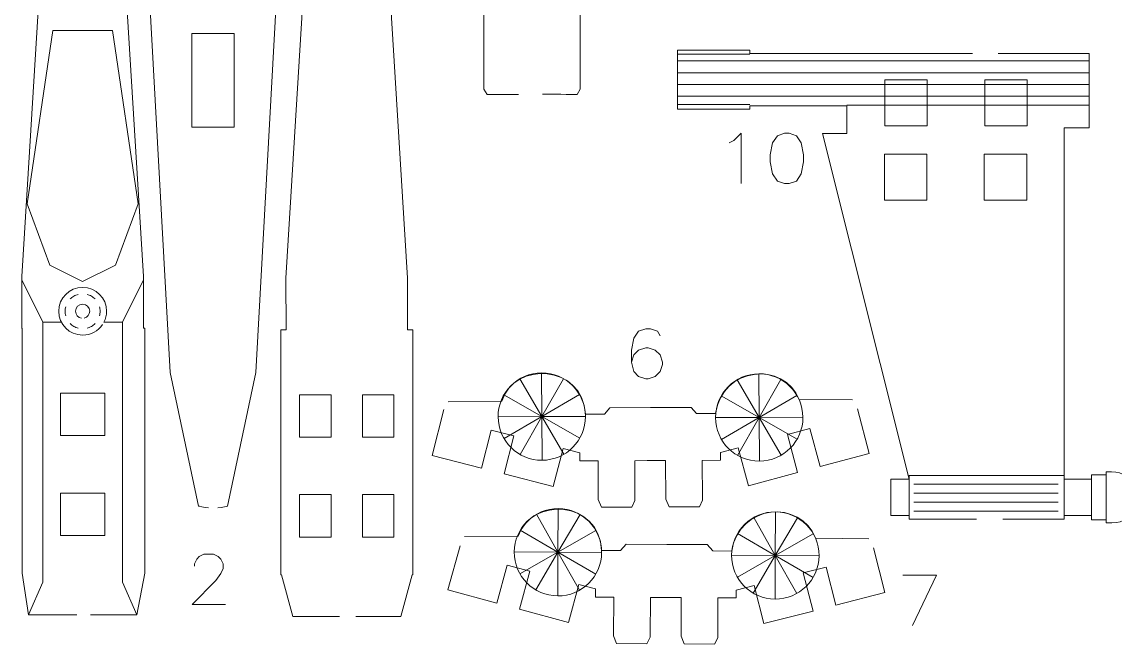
# Model space of a CAD drawing. Header units: millimetres. Extents: x -178 to 174, y -133 to 130.
# Drawn here: x -19.7 to 68.5, y -21.8 to 28.4 of the extents above; entities that cross this region are included whole.
import ezdxf

# ---------------------------------------------------------------- set-up
doc = ezdxf.new("R2010")
doc.units = ezdxf.units.MM
doc.header["$MEASUREMENT"] = 0
doc.layers.add('Layer 1', color=7, linetype='Continuous')

msp = doc.modelspace()

# ---------------------------------------------------------------- linework, layer by layer
at = {"layer": 'Layer 1', "lineweight": 9}
for points, knots in [([(-4.6262, -10.8019), (-4.9735, -10.7913), (-5.4471, -10.6584), (-5.4471, -10.6584), (-5.4471, -10.6584), (-5.4471, -10.6584), (-7.7165, 0.1205), (-7.7165, 0.1205), (-7.7165, 0.1205), (-7.7165, 0.1205), (-10.311, 47.0752), (-10.311, 47.0752), (-10.311, 47.0752), (-10.311, 47.0752), (-10.7634, 52.9546), (-10.7634, 52.9546), (-10.7634, 52.9546), (-10.7634, 52.9546), (-10.7634, 72.7382), (-10.7634, 72.7382), (-10.7634, 72.7382), (-10.7634, 72.7382), (-10.0522, 76.1222), (-10.0522, 76.1222), (-10.0522, 76.1222), (-10.0522, 76.1222), (-6.4837, 76.1222), (-4.9533, 76.1222)], [0, 0, 0, 0, 0.125, 0.125, 0.125, 0.125, 0.25, 0.25, 0.25, 0.25, 0.375, 0.375, 0.375, 0.375, 0.5, 0.5, 0.5, 0.5, 0.625, 0.625, 0.625, 0.625, 0.75, 0.75, 0.75, 0.75, 1, 1, 1, 1]), ([(-3.551, 76.1222), (-2.0019, 76.1222), (1.5128, 76.1222), (1.5128, 76.1222), (1.5128, 76.1222), (1.5128, 76.1222), (2.224, 72.7487), (2.224, 72.7487), (2.224, 72.7487), (2.224, 72.7487), (2.224, 52.9651), (2.224, 52.9651), (2.224, 52.9651), (2.224, 52.9651), (1.7716, 47.0752), (1.7716, 47.0752), (1.7716, 47.0752), (1.7716, 47.0752), (-0.8229, 0.1205), (-0.8229, 0.1205), (-0.8229, 0.1205), (-0.8229, 0.1205), (-3.0923, -10.6584), (-3.0923, -10.6584), (-3.0923, -10.6584), (-3.0923, -10.6584), (-3.5224, -10.8179), (-3.8652, -10.8031)], [0, 0, 0, 0, 0.125, 0.125, 0.125, 0.125, 0.25, 0.25, 0.25, 0.25, 0.375, 0.375, 0.375, 0.375, 0.5, 0.5, 0.5, 0.5, 0.625, 0.625, 0.625, 0.625, 0.75, 0.75, 0.75, 0.75, 1, 1, 1, 1]), ([(-15.2657, -19.4574), (-16.3994, -19.4574), (-19.1452, -19.4574), (-19.1452, -19.4574), (-19.1452, -19.4574), (-19.1452, -19.4574), (-19.6696, -16.0839), (-19.6696, -16.0839), (-19.6696, -16.0839), (-19.6696, -16.0839), (-19.6696, -16.0899), (-19.6696, -16.0899), (-19.6696, -16.0899), (-19.6696, -16.0899), (-19.6696, 3.6937), (-19.6696, 3.6937), (-19.6696, 3.6937), (-19.6696, 3.6937), (-19.6829, 3.7102), (-19.6829, 3.7102), (-19.6829, 3.7102), (-19.6829, 3.7102), (-19.6879, 7.8709), (-19.6879, 7.8709), (-19.6879, 7.8709), (-19.6879, 7.8709), (-16.7364, 56.0617), (-16.7364, 56.0617), (-16.7364, 56.0617), (-16.7364, 56.0617), (-15.9623, 60.1558), (-15.9623, 60.1558), (-15.9623, 60.1558), (-15.9623, 60.1558), (-15.6445, 60.1655), (-15.3393, 60.1748)], [0, 0, 0, 0, 0.1, 0.1, 0.1, 0.1, 0.2, 0.2, 0.2, 0.2, 0.3, 0.3, 0.3, 0.3, 0.4, 0.4, 0.4, 0.4, 0.5, 0.5, 0.5, 0.5, 0.6, 0.6, 0.6, 0.6, 0.7, 0.7, 0.7, 0.7, 0.8, 0.8, 0.8, 0.8, 1, 1, 1, 1]), ([(-14.3063, 60.1772), (-13.9803, 60.1673), (-13.6075, 60.1558), (-13.6075, 60.1558), (-13.6075, 60.1558), (-13.6075, 60.1558), (-12.8334, 56.0617), (-12.8334, 56.0617), (-12.8334, 56.0617), (-12.8334, 56.0617), (-9.8819, 7.8709), (-9.8819, 7.8709), (-9.8819, 7.8709), (-9.8819, 7.8709), (-9.8869, 3.7102), (-9.8869, 3.7102), (-9.8869, 3.7102), (-9.8869, 3.7102), (-9.7732, 3.6997), (-9.7732, 3.6997), (-9.7732, 3.6997), (-9.7732, 3.6997), (-9.7732, -16.0839), (-9.7732, -16.0839), (-9.7732, -16.0839), (-9.7732, -16.0839), (-9.7732, -16.0839), (-9.7732, -16.0839), (-9.7732, -16.0839), (-9.7732, -16.0839), (-10.4246, -19.4574), (-10.4246, -19.4574), (-10.4246, -19.4574), (-10.4246, -19.4574), (-12.9557, -19.4574), (-14.161, -19.4574)], [0, 0, 0, 0, 0.1, 0.1, 0.1, 0.1, 0.2, 0.2, 0.2, 0.2, 0.3, 0.3, 0.3, 0.3, 0.4, 0.4, 0.4, 0.4, 0.5, 0.5, 0.5, 0.5, 0.6, 0.6, 0.6, 0.6, 0.7, 0.7, 0.7, 0.7, 0.8, 0.8, 0.8, 0.8, 1, 1, 1, 1]), ([(5.9341, -19.5844), (4.743, -19.5844), (2.164, -19.5844), (2.164, -19.5844), (2.164, -19.5844), (2.164, -19.5844), (1.2586, -16.2109), (1.2586, -16.2109), (1.2586, -16.2109), (1.2586, -16.2109), (1.1936, -16.2169), (1.1936, -16.2169), (1.1936, -16.2169), (1.1936, -16.2169), (1.1936, 3.5667), (1.1936, 3.5667), (1.1936, 3.5667), (1.1936, 3.5667), (1.6263, 3.5832), (1.6263, 3.5832), (1.6263, 3.5832), (1.6263, 3.5832), (1.6213, 7.7439), (1.6213, 7.7439), (1.6213, 7.7439), (1.6213, 7.7439), (4.5728, 55.9527), (4.5728, 55.9527), (4.5728, 55.9527), (4.5728, 55.9527), (5.3469, 60.0468), (5.3469, 60.0468), (5.3469, 60.0468), (5.3469, 60.0468), (5.6857, 60.0572), (5.9997, 60.0668)], [0, 0, 0, 0, 0.1, 0.1, 0.1, 0.1, 0.2, 0.2, 0.2, 0.2, 0.3, 0.3, 0.3, 0.3, 0.4, 0.4, 0.4, 0.4, 0.5, 0.5, 0.5, 0.5, 0.6, 0.6, 0.6, 0.6, 0.7, 0.7, 0.7, 0.7, 0.8, 0.8, 0.8, 0.8, 1, 1, 1, 1]), ([(7.0588, 60.0665), (7.3701, 60.057), (7.7017, 60.0468), (7.7017, 60.0468), (7.7017, 60.0468), (7.7017, 60.0468), (8.4758, 55.9527), (8.4758, 55.9527), (8.4758, 55.9527), (8.4758, 55.9527), (11.4273, 7.7439), (11.4273, 7.7439), (11.4273, 7.7439), (11.4273, 7.7439), (11.4223, 3.5832), (11.4223, 3.5832), (11.4223, 3.5832), (11.4223, 3.5832), (11.855, 3.5667), (11.855, 3.5667), (11.855, 3.5667), (11.855, 3.5667), (11.855, -16.2169), (11.855, -16.2169), (11.855, -16.2169), (11.855, -16.2169), (11.79, -16.2109), (11.79, -16.2109), (11.79, -16.2109), (11.79, -16.2109), (10.8846, -19.5844), (10.8846, -19.5844), (10.8846, -19.5844), (10.8846, -19.5844), (8.4821, -19.5844), (7.2438, -19.5844)], [0, 0, 0, 0, 0.1, 0.1, 0.1, 0.1, 0.2, 0.2, 0.2, 0.2, 0.3, 0.3, 0.3, 0.3, 0.4, 0.4, 0.4, 0.4, 0.5, 0.5, 0.5, 0.5, 0.6, 0.6, 0.6, 0.6, 0.7, 0.7, 0.7, 0.7, 0.8, 0.8, 0.8, 0.8, 1, 1, 1, 1]), ([(20.3802, 22.59), (18.9931, 22.59), (17.8404, 22.59), (17.8404, 22.59), (17.8404, 22.59), (17.8404, 22.59), (17.5864, 23.0199), (17.5864, 23.0199), (17.5864, 23.0199), (17.5864, 23.0199), (17.5864, 31.6851), (17.5864, 31.6851), (17.5864, 31.6851), (17.5864, 31.6851), (17.8404, 32.115), (17.8404, 32.115), (17.8404, 32.115), (17.8404, 32.115), (19.0299, 32.115), (20.4463, 32.115)], [0, 0, 0, 0, 0.1666667, 0.1666667, 0.1666667, 0.1666667, 0.3333333, 0.3333333, 0.3333333, 0.3333333, 0.5, 0.5, 0.5, 0.5, 0.6666667, 0.6666667, 0.6666667, 0.6666667, 1, 1, 1, 1]), ([(22.2719, 32.115), (23.785, 32.0649), (25.1048, 32.115), (25.1048, 32.115), (25.1048, 32.115), (25.1048, 32.115), (25.3588, 31.6851), (25.3588, 31.6851), (25.3588, 31.6851), (25.3588, 31.6851), (25.3588, 23.0199), (25.3588, 23.0199), (25.3588, 23.0199), (25.3588, 23.0199), (25.1048, 22.59), (25.1048, 22.59), (25.1048, 22.59), (25.1048, 22.59), (23.6871, 22.5967), (22.305, 22.5967)], [0, 0, 0, 0, 0.1666667, 0.1666667, 0.1666667, 0.1666667, 0.3333333, 0.3333333, 0.3333333, 0.3333333, 0.5, 0.5, 0.5, 0.5, 0.6666667, 0.6666667, 0.6666667, 0.6666667, 1, 1, 1, 1]), ([(-2.5552, 27.5125), (-2.5552, 27.5125), (-2.5552, 19.9433), (-2.5552, 19.9433), (-2.5552, 19.9433), (-2.5552, 19.9433), (-5.9842, 19.9433), (-5.9842, 19.9433), (-5.9842, 19.9433), (-5.9842, 19.9433), (-5.9842, 27.5125), (-5.9842, 27.5125), (-5.9842, 27.5125), (-5.9842, 27.5125), (-2.5552, 27.5125), (-2.5552, 27.5125)], [0, 0, 0, 0, 0.2, 0.2, 0.2, 0.2, 0.4, 0.4, 0.4, 0.4, 0.6, 0.6, 0.6, 0.6, 1, 1, 1, 1]), ([(57.0115, 25.8999), (52.2268, 25.8999), (46.8833, 25.8999), (46.8833, 25.8999), (46.8833, 25.8999), (46.8833, 25.8999), (39.0385, 25.8999), (39.0385, 25.8999), (39.0385, 25.8999), (39.0385, 25.8999), (39.0385, 26.1673), (39.0385, 26.1673), (39.0385, 26.1673), (39.0385, 26.1673), (33.2176, 26.1673), (33.2176, 26.1673), (33.2176, 26.1673), (33.2176, 26.1673), (33.2176, 21.402), (33.2176, 21.402), (33.2176, 21.402), (33.2176, 21.402), (39.0385, 21.402), (39.0385, 21.402), (39.0385, 21.402), (39.0385, 21.402), (39.0385, 21.6694), (39.0385, 21.6694), (39.0385, 21.6694), (39.0385, 21.6694), (46.8833, 21.6694), (46.8833, 21.6694), (46.8833, 21.6694), (46.8833, 21.6694), (46.8833, 19.4208), (46.8833, 19.4208), (46.8833, 19.4208), (46.8833, 19.4208), (44.8989, 19.4208), (44.8989, 19.4208), (44.8989, 19.4208), (44.8989, 19.4208), (51.9109, -8.4852), (51.9109, -8.4852), (51.9109, -8.4852), (51.9109, -8.4852), (50.4162, -8.4852), (50.4162, -8.4852), (50.4162, -8.4852), (50.4162, -8.4852), (50.4162, -11.4287), (50.4162, -11.4287), (50.4162, -11.4287), (50.4162, -11.4287), (51.9109, -11.4287), (51.9109, -11.4287), (51.9109, -11.4287), (51.9109, -11.4287), (51.9109, -11.7098), (51.9109, -11.7098), (51.9109, -11.7098), (51.9109, -11.7098), (52.3073, -11.7098), (52.3073, -11.7098), (52.3073, -11.7098), (52.3073, -11.7098), (54.6833, -11.7098), (57.329, -11.7098)], [0, 0, 0, 0, 0.0555556, 0.0555556, 0.0555556, 0.0555556, 0.1111111, 0.1111111, 0.1111111, 0.1111111, 0.1666667, 0.1666667, 0.1666667, 0.1666667, 0.2222222, 0.2222222, 0.2222222, 0.2222222, 0.2777778, 0.2777778, 0.2777778, 0.2777778, 0.3333333, 0.3333333, 0.3333333, 0.3333333, 0.3888889, 0.3888889, 0.3888889, 0.3888889, 0.4444444, 0.4444444, 0.4444444, 0.4444444, 0.5, 0.5, 0.5, 0.5, 0.5555556, 0.5555556, 0.5555556, 0.5555556, 0.6111111, 0.6111111, 0.6111111, 0.6111111, 0.6666667, 0.6666667, 0.6666667, 0.6666667, 0.7222222, 0.7222222, 0.7222222, 0.7222222, 0.7777778, 0.7777778, 0.7777778, 0.7777778, 0.8333333, 0.8333333, 0.8333333, 0.8333333, 0.8888889, 0.8888889, 0.8888889, 0.8888889, 1, 1, 1, 1]), ([(59.4457, -11.7098), (62.0648, -11.7098), (64.4014, -11.7098), (64.4014, -11.7098), (64.4014, -11.7098), (64.4014, -11.7098), (64.4014, -11.4287), (64.4014, -11.4287), (64.4014, -11.4287), (64.4014, -11.4287), (66.612, -11.4287), (66.612, -11.4287), (66.612, -11.4287), (66.612, -11.4287), (66.612, -11.7678), (66.612, -11.7678), (66.612, -11.7678), (66.612, -11.7678), (67.7944, -11.7678), (67.7944, -11.7678), (67.7944, -11.7678), (67.7944, -11.7678), (67.7944, -12.0241), (67.7944, -12.0241), (67.7944, -12.0241), (69.1065, -12.0241), (69.5235, -11.8982), (69.6342, -10.8497), (69.6342, -10.8497), (69.6342, -10.8497), (82.0993, -10.8497), (82.0993, -10.8497), (82.0993, -10.8497), (82.0993, -10.8497), (82.0993, -8.9976), (82.0993, -8.9976), (82.0993, -8.9976), (82.0993, -8.9976), (69.6177, -8.9976), (69.6177, -8.9976), (69.6177, -8.9976), (69.4764, -8.0101), (69.0088, -7.8898), (67.7944, -7.8898), (67.7944, -7.8898), (67.7944, -7.8898), (67.7944, -8.1461), (67.7944, -8.1461), (67.7944, -8.1461), (67.7944, -8.1461), (66.612, -8.1461), (66.612, -8.1461), (66.612, -8.1461), (66.612, -8.1461), (66.612, -8.4852), (66.612, -8.4852), (66.612, -8.4852), (66.612, -8.4852), (64.4014, -8.4852), (64.4014, -8.4852), (64.4014, -8.4852), (64.4014, -8.4852), (64.4014, -8.2041), (64.4014, -8.2041), (64.4014, -8.2041), (64.4014, -8.2041), (64.4014, 19.8832), (64.4014, 19.8832), (64.4014, 19.8832), (64.4014, 19.8832), (66.4235, 19.8832), (66.4235, 19.8832), (66.4235, 19.8832), (66.4235, 19.8832), (66.4235, 25.8999), (66.4235, 25.8999), (66.4235, 25.8999), (66.4235, 25.8999), (64.4014, 25.8999), (64.4014, 25.8999), (64.4014, 25.8999), (64.4014, 25.8999), (62.0527, 25.8999), (59.0753, 25.8999)], [0, 0, 0, 0, 0.0454545, 0.0454545, 0.0454545, 0.0454545, 0.0909091, 0.0909091, 0.0909091, 0.0909091, 0.1363636, 0.1363636, 0.1363636, 0.1363636, 0.1818182, 0.1818182, 0.1818182, 0.1818182, 0.2272727, 0.2272727, 0.2272727, 0.2272727, 0.2727273, 0.2727273, 0.2727273, 0.2727273, 0.3181818, 0.3181818, 0.3181818, 0.3181818, 0.3636364, 0.3636364, 0.3636364, 0.3636364, 0.4090909, 0.4090909, 0.4090909, 0.4090909, 0.4545455, 0.4545455, 0.4545455, 0.4545455, 0.5, 0.5, 0.5, 0.5, 0.5454545, 0.5454545, 0.5454545, 0.5454545, 0.5909091, 0.5909091, 0.5909091, 0.5909091, 0.6363636, 0.6363636, 0.6363636, 0.6363636, 0.6818182, 0.6818182, 0.6818182, 0.6818182, 0.7272727, 0.7272727, 0.7272727, 0.7272727, 0.7727273, 0.7727273, 0.7727273, 0.7727273, 0.8181818, 0.8181818, 0.8181818, 0.8181818, 0.8636364, 0.8636364, 0.8636364, 0.8636364, 0.9090909, 0.9090909, 0.9090909, 0.9090909, 1, 1, 1, 1]), ([(49.935, 23.7534), (49.935, 23.7534), (53.3574, 23.7534), (53.3574, 23.7534), (53.3574, 23.7534), (53.3574, 23.7534), (53.3574, 20.045), (53.3574, 20.045), (53.3574, 20.045), (53.3574, 20.045), (49.935, 20.045), (49.935, 20.045), (49.935, 20.045), (49.935, 20.045), (49.935, 23.7534), (49.935, 23.7534)], [0, 0, 0, 0, 0.2, 0.2, 0.2, 0.2, 0.4, 0.4, 0.4, 0.4, 0.6, 0.6, 0.6, 0.6, 1, 1, 1, 1]), ([(57.9945, 23.7534), (57.9945, 23.7534), (61.4169, 23.7534), (61.4169, 23.7534), (61.4169, 23.7534), (61.4169, 23.7534), (61.4169, 20.045), (61.4169, 20.045), (61.4169, 20.045), (61.4169, 20.045), (57.9945, 20.045), (57.9945, 20.045), (57.9945, 20.045), (57.9945, 20.045), (57.9945, 23.7534), (57.9945, 23.7534)], [0, 0, 0, 0, 0.2, 0.2, 0.2, 0.2, 0.4, 0.4, 0.4, 0.4, 0.6, 0.6, 0.6, 0.6, 1, 1, 1, 1]), ([(49.903, 17.7669), (49.903, 17.7669), (53.3255, 17.7669), (53.3255, 17.7669), (53.3255, 17.7669), (53.3255, 17.7669), (53.3255, 14.0585), (53.3255, 14.0585), (53.3255, 14.0585), (53.3255, 14.0585), (49.903, 14.0585), (49.903, 14.0585), (49.903, 14.0585), (49.903, 14.0585), (49.903, 17.7669), (49.903, 17.7669)], [0, 0, 0, 0, 0.2, 0.2, 0.2, 0.2, 0.4, 0.4, 0.4, 0.4, 0.6, 0.6, 0.6, 0.6, 1, 1, 1, 1]), ([(57.9625, 17.7669), (57.9625, 17.7669), (61.385, 17.7669), (61.385, 17.7669), (61.385, 17.7669), (61.385, 17.7669), (61.385, 14.0585), (61.385, 14.0585), (61.385, 14.0585), (61.385, 14.0585), (57.9625, 14.0585), (57.9625, 14.0585), (57.9625, 14.0585), (57.9625, 14.0585), (57.9625, 17.7669), (57.9625, 17.7669)], [0, 0, 0, 0, 0.2, 0.2, 0.2, 0.2, 0.4, 0.4, 0.4, 0.4, 0.6, 0.6, 0.6, 0.6, 1, 1, 1, 1]), ([(47.3409, -2.0863), (47.3409, -2.0863), (43.014, -2.067), (43.014, -2.067), (43.014, -2.067), (41.815, 1.0739), (36.7986, 0.6194), (36.2758, -3.194), (36.2758, -3.194), (36.2758, -3.194), (34.7483, -3.1957), (34.7483, -3.1957), (34.7483, -3.1957), (34.7483, -3.1957), (34.3046, -2.6899), (34.3046, -2.6899), (34.3046, -2.6899), (34.3046, -2.6899), (31.029, -2.7056), (31.029, -2.7056), (31.029, -2.7056), (31.029, -2.7056), (27.7532, -2.7213), (27.7532, -2.7213), (27.7532, -2.7213), (27.7532, -2.7213), (27.3146, -3.2314), (27.3146, -3.2314), (27.3146, -3.2314), (27.3146, -3.2314), (25.782, -3.2443), (25.782, -3.2443), (25.782, -3.2443), (25.559, 0.818), (20.0432, 1.0413), (19.0383, -2.182), (19.0383, -2.182), (19.0383, -2.182), (14.7117, -2.2428), (14.7117, -2.2428)], [0, 0, 0, 0, 0.0909091, 0.0909091, 0.0909091, 0.0909091, 0.1818182, 0.1818182, 0.1818182, 0.1818182, 0.2727273, 0.2727273, 0.2727273, 0.2727273, 0.3636364, 0.3636364, 0.3636364, 0.3636364, 0.4545455, 0.4545455, 0.4545455, 0.4545455, 0.5454545, 0.5454545, 0.5454545, 0.5454545, 0.6363636, 0.6363636, 0.6363636, 0.6363636, 0.7272727, 0.7272727, 0.7272727, 0.7272727, 0.8181818, 0.8181818, 0.8181818, 0.8181818, 1, 1, 1, 1]), ([(-16.5629, -4.9722), (-16.5629, -4.9722), (-16.5629, -1.5432), (-16.5629, -1.5432), (-16.5629, -1.5432), (-16.5629, -1.5432), (-13.0069, -1.5432), (-13.0069, -1.5432), (-13.0069, -1.5432), (-13.0069, -1.5432), (-13.0069, -4.9722), (-13.0069, -4.9722), (-13.0069, -4.9722), (-13.0069, -4.9722), (-16.5629, -4.9722), (-16.5629, -4.9722)], [0, 0, 0, 0, 0.2, 0.2, 0.2, 0.2, 0.4, 0.4, 0.4, 0.4, 0.6, 0.6, 0.6, 0.6, 1, 1, 1, 1]), ([(5.2566, -5.0992), (5.2566, -5.0992), (5.2566, -1.6702), (5.2566, -1.6702), (5.2566, -1.6702), (5.2566, -1.6702), (2.7166, -1.6702), (2.7166, -1.6702), (2.7166, -1.6702), (2.7166, -1.6702), (2.7166, -5.0992), (2.7166, -5.0992), (2.7166, -5.0992), (2.7166, -5.0992), (5.2566, -5.0992), (5.2566, -5.0992)], [0, 0, 0, 0, 0.2, 0.2, 0.2, 0.2, 0.4, 0.4, 0.4, 0.4, 0.6, 0.6, 0.6, 0.6, 1, 1, 1, 1]), ([(10.332, -5.0992), (10.332, -5.0992), (10.332, -1.6702), (10.332, -1.6702), (10.332, -1.6702), (10.332, -1.6702), (7.792, -1.6702), (7.792, -1.6702), (7.792, -1.6702), (7.792, -1.6702), (7.792, -5.0992), (7.792, -5.0992), (7.792, -5.0992), (7.792, -5.0992), (10.332, -5.0992), (10.332, -5.0992)], [0, 0, 0, 0, 0.2, 0.2, 0.2, 0.2, 0.4, 0.4, 0.4, 0.4, 0.6, 0.6, 0.6, 0.6, 1, 1, 1, 1]), ([(14.3668, -2.8659), (14.3668, -2.8659), (13.4175, -6.5727), (13.4175, -6.5727), (13.4175, -6.5727), (13.4175, -6.5727), (17.3836, -7.5966), (17.3836, -7.5966), (17.3836, -7.5966), (17.3836, -7.5966), (18.1761, -4.5253), (18.1761, -4.5253), (18.1761, -4.5253), (18.1761, -4.5253), (20.0069, -4.9977), (20.0069, -4.9977), (20.0069, -4.9977), (20.0069, -4.9977), (19.2137, -8.0688), (19.2137, -8.0688), (19.2137, -8.0688), (19.2137, -8.0688), (23.1797, -9.0927), (23.1797, -9.0927), (23.1797, -9.0927), (23.1797, -9.0927), (23.9733, -6.0216), (23.9733, -6.0216), (23.9733, -6.0216), (23.9733, -6.0216), (25.3261, -6.3659), (25.3261, -6.3659), (25.3261, -6.3659), (25.3261, -6.3659), (25.327, -6.5781), (25.327, -6.5781), (25.327, -6.5781), (25.327, -6.5781), (25.3292, -7.0194), (25.3292, -7.0194), (25.3292, -7.0194), (25.3292, -7.0194), (26.7964, -7.0124), (26.7964, -7.0124), (26.7964, -7.0124), (26.7964, -7.0124), (26.8116, -10.1388), (26.8116, -10.1388), (26.8116, -10.1388), (26.8116, -10.1388), (27.0685, -10.7589), (27.0685, -10.7589), (27.0685, -10.7589), (27.0685, -10.7589), (29.5198, -10.7471), (29.5198, -10.7471), (29.5198, -10.7471), (29.5198, -10.7471), (29.7713, -10.2245), (29.7713, -10.2245), (29.7713, -10.2245), (29.7713, -10.2245), (29.7708, -10.1245), (29.7708, -10.1245), (29.7708, -10.1245), (29.7708, -10.1245), (29.7557, -6.9981), (29.7557, -6.9981), (29.7557, -6.9981), (29.7557, -6.9981), (30.7501, -6.9933), (30.7501, -6.9933), (30.7501, -6.9933), (30.7501, -6.9933), (32.2527, -6.9861), (32.2527, -6.9861), (32.2527, -6.9861), (32.2527, -6.9861), (32.2677, -10.1125), (32.2677, -10.1125), (32.2677, -10.1125), (32.2677, -10.1125), (32.5248, -10.7325), (32.5248, -10.7325), (32.5248, -10.7325), (32.5248, -10.7325), (34.976, -10.7208), (34.976, -10.7208), (34.976, -10.7208), (34.976, -10.7208), (35.2276, -10.1983), (35.2276, -10.1983), (35.2276, -10.1983), (35.2276, -10.1983), (35.227, -10.0982), (35.227, -10.0982), (35.227, -10.0982), (35.227, -10.0982), (35.212, -6.9718), (35.212, -6.9718), (35.212, -6.9718), (35.212, -6.9718), (36.6852, -6.9647), (36.6852, -6.9647), (36.6852, -6.9647), (36.6852, -6.9647), (36.677, -6.5234), (36.677, -6.5234), (36.677, -6.5234), (36.677, -6.5234), (36.6831, -6.5218), (36.6831, -6.5218), (36.6831, -6.5218), (36.6831, -6.5218), (36.6822, -6.3334), (36.6822, -6.3334), (36.6822, -6.3334), (36.6822, -6.3334), (38.1162, -5.9538), (38.1162, -5.9538), (38.1162, -5.9538), (38.1162, -5.9538), (38.94, -9.02), (38.94, -9.02), (38.94, -9.02), (38.94, -9.02), (42.8962, -7.9581), (42.8962, -7.9581), (42.8962, -7.9581), (42.8962, -7.9581), (42.0725, -4.8918), (42.0725, -4.8918), (42.0725, -4.8918), (42.0725, -4.8918), (43.8986, -4.4017), (43.8986, -4.4017), (43.8986, -4.4017), (43.8986, -4.4017), (44.7213, -7.4684), (44.7213, -7.4684), (44.7213, -7.4684), (44.7213, -7.4684), (48.6777, -6.4064), (48.6777, -6.4064), (48.6777, -6.4064), (48.6777, -6.4064), (47.7246, -2.8101), (47.7246, -2.8101)], [0, 0, 0, 0, 0.0263158, 0.0263158, 0.0263158, 0.0263158, 0.0526316, 0.0526316, 0.0526316, 0.0526316, 0.0789474, 0.0789474, 0.0789474, 0.0789474, 0.1052632, 0.1052632, 0.1052632, 0.1052632, 0.1315789, 0.1315789, 0.1315789, 0.1315789, 0.1578947, 0.1578947, 0.1578947, 0.1578947, 0.1842105, 0.1842105, 0.1842105, 0.1842105, 0.2105263, 0.2105263, 0.2105263, 0.2105263, 0.2368421, 0.2368421, 0.2368421, 0.2368421, 0.2631579, 0.2631579, 0.2631579, 0.2631579, 0.2894737, 0.2894737, 0.2894737, 0.2894737, 0.3157895, 0.3157895, 0.3157895, 0.3157895, 0.3421053, 0.3421053, 0.3421053, 0.3421053, 0.3684211, 0.3684211, 0.3684211, 0.3684211, 0.3947368, 0.3947368, 0.3947368, 0.3947368, 0.4210526, 0.4210526, 0.4210526, 0.4210526, 0.4473684, 0.4473684, 0.4473684, 0.4473684, 0.4736842, 0.4736842, 0.4736842, 0.4736842, 0.5, 0.5, 0.5, 0.5, 0.5263158, 0.5263158, 0.5263158, 0.5263158, 0.5526316, 0.5526316, 0.5526316, 0.5526316, 0.5789474, 0.5789474, 0.5789474, 0.5789474, 0.6052632, 0.6052632, 0.6052632, 0.6052632, 0.6315789, 0.6315789, 0.6315789, 0.6315789, 0.6578947, 0.6578947, 0.6578947, 0.6578947, 0.6842105, 0.6842105, 0.6842105, 0.6842105, 0.7105263, 0.7105263, 0.7105263, 0.7105263, 0.7368421, 0.7368421, 0.7368421, 0.7368421, 0.7631579, 0.7631579, 0.7631579, 0.7631579, 0.7894737, 0.7894737, 0.7894737, 0.7894737, 0.8157895, 0.8157895, 0.8157895, 0.8157895, 0.8421053, 0.8421053, 0.8421053, 0.8421053, 0.8684211, 0.8684211, 0.8684211, 0.8684211, 0.8947368, 0.8947368, 0.8947368, 0.8947368, 0.9210526, 0.9210526, 0.9210526, 0.9210526, 0.9473684, 0.9473684, 0.9473684, 0.9473684, 1, 1, 1, 1]), ([(-16.5629, -13.0418), (-16.5629, -13.0418), (-16.5629, -9.6128), (-16.5629, -9.6128), (-16.5629, -9.6128), (-16.5629, -9.6128), (-13.0069, -9.6128), (-13.0069, -9.6128), (-13.0069, -9.6128), (-13.0069, -9.6128), (-13.0069, -13.0418), (-13.0069, -13.0418), (-13.0069, -13.0418), (-13.0069, -13.0418), (-16.5629, -13.0418), (-16.5629, -13.0418)], [0, 0, 0, 0, 0.2, 0.2, 0.2, 0.2, 0.4, 0.4, 0.4, 0.4, 0.6, 0.6, 0.6, 0.6, 1, 1, 1, 1]), ([(5.2566, -13.1688), (5.2566, -13.1688), (5.2566, -9.7398), (5.2566, -9.7398), (5.2566, -9.7398), (5.2566, -9.7398), (2.7166, -9.7398), (2.7166, -9.7398), (2.7166, -9.7398), (2.7166, -9.7398), (2.7166, -13.1688), (2.7166, -13.1688), (2.7166, -13.1688), (2.7166, -13.1688), (5.2566, -13.1688), (5.2566, -13.1688)], [0, 0, 0, 0, 0.2, 0.2, 0.2, 0.2, 0.4, 0.4, 0.4, 0.4, 0.6, 0.6, 0.6, 0.6, 1, 1, 1, 1]), ([(10.332, -13.1688), (10.332, -13.1688), (10.332, -9.7398), (10.332, -9.7398), (10.332, -9.7398), (10.332, -9.7398), (7.792, -9.7398), (7.792, -9.7398), (7.792, -9.7398), (7.792, -9.7398), (7.792, -13.1688), (7.792, -13.1688), (7.792, -13.1688), (7.792, -13.1688), (10.332, -13.1688), (10.332, -13.1688)], [0, 0, 0, 0, 0.2, 0.2, 0.2, 0.2, 0.4, 0.4, 0.4, 0.4, 0.6, 0.6, 0.6, 0.6, 1, 1, 1, 1]), ([(48.6579, -13.3155), (48.6579, -13.3155), (44.3313, -13.2492), (44.3313, -13.2492), (44.3313, -13.2492), (43.1665, -10.0955), (38.1456, -10.4955), (37.5814, -14.3031), (37.5814, -14.3031), (37.5814, -14.3031), (36.0539, -14.2881), (36.0539, -14.2881), (36.0539, -14.2881), (36.0539, -14.2881), (35.6158, -13.7775), (35.6158, -13.7775), (35.6158, -13.7775), (35.6158, -13.7775), (32.3401, -13.7576), (32.3401, -13.7576), (32.3401, -13.7576), (32.3401, -13.7576), (29.0644, -13.7377), (29.0644, -13.7377), (29.0644, -13.7377), (29.0644, -13.7377), (28.6204, -14.2431), (28.6204, -14.2431), (28.6204, -14.2431), (28.6204, -14.2431), (27.0875, -14.2394), (27.0875, -14.2394), (27.0875, -14.2394), (26.9088, -10.1749), (21.3957, -9.8917), (20.3559, -13.1039), (20.3559, -13.1039), (20.3559, -13.1039), (16.0289, -13.1177), (16.0289, -13.1177)], [0, 0, 0, 0, 0.0909091, 0.0909091, 0.0909091, 0.0909091, 0.1818182, 0.1818182, 0.1818182, 0.1818182, 0.2727273, 0.2727273, 0.2727273, 0.2727273, 0.3636364, 0.3636364, 0.3636364, 0.3636364, 0.4545455, 0.4545455, 0.4545455, 0.4545455, 0.5454545, 0.5454545, 0.5454545, 0.5454545, 0.6363636, 0.6363636, 0.6363636, 0.6363636, 0.7272727, 0.7272727, 0.7272727, 0.7272727, 0.8181818, 0.8181818, 0.8181818, 0.8181818, 1, 1, 1, 1]), ([(15.6703, -13.8675), (15.6703, -13.8675), (14.6877, -17.4333), (14.6877, -17.4333), (14.6877, -17.4333), (14.6877, -17.4333), (18.6426, -18.5003), (18.6426, -18.5003), (18.6426, -18.5003), (18.6426, -18.5003), (19.4684, -15.4375), (19.4684, -15.4375), (19.4684, -15.4375), (19.4684, -15.4375), (21.2938, -15.9299), (21.2938, -15.9299), (21.2938, -15.9299), (21.2938, -15.9299), (20.4673, -18.9923), (20.4673, -18.9923), (20.4673, -18.9923), (20.4673, -18.9923), (24.4222, -20.0592), (24.4222, -20.0592), (24.4222, -20.0592), (24.4222, -20.0592), (25.2489, -16.9969), (25.2489, -16.9969), (25.2489, -16.9969), (25.2489, -16.9969), (26.5978, -17.3559), (26.5978, -17.3559), (26.5978, -17.3559), (26.5978, -17.3559), (26.5965, -17.568), (26.5965, -17.568), (26.5965, -17.568), (26.5965, -17.568), (26.5938, -18.0095), (26.5938, -18.0095), (26.5938, -18.0095), (26.5938, -18.0095), (28.0611, -18.0182), (28.0611, -18.0182), (28.0611, -18.0182), (28.0611, -18.0182), (28.0422, -21.1448), (28.0422, -21.1448), (28.0422, -21.1448), (28.0422, -21.1448), (28.2925, -21.7675), (28.2925, -21.7675), (28.2925, -21.7675), (28.2925, -21.7675), (30.7437, -21.7823), (30.7437, -21.7823), (30.7437, -21.7823), (30.7437, -21.7823), (31.0009, -21.2625), (31.0009, -21.2625), (31.0009, -21.2625), (31.0009, -21.2625), (31.0015, -21.1625), (31.0015, -21.1625), (31.0015, -21.1625), (31.0015, -21.1625), (31.0204, -18.036), (31.0204, -18.036), (31.0204, -18.036), (31.0204, -18.036), (32.0148, -18.0421), (32.0148, -18.0421), (32.0148, -18.0421), (32.0148, -18.0421), (33.5173, -18.0512), (33.5173, -18.0512), (33.5173, -18.0512), (33.5173, -18.0512), (33.4985, -21.1776), (33.4985, -21.1776), (33.4985, -21.1776), (33.4985, -21.1776), (33.7487, -21.8003), (33.7487, -21.8003), (33.7487, -21.8003), (33.7487, -21.8003), (36.1999, -21.8152), (36.1999, -21.8152), (36.1999, -21.8152), (36.1999, -21.8152), (36.4571, -21.2956), (36.4571, -21.2956), (36.4571, -21.2956), (36.4571, -21.2956), (36.4577, -21.1955), (36.4577, -21.1955), (36.4577, -21.1955), (36.4577, -21.1955), (36.4765, -18.0692), (36.4765, -18.0692), (36.4765, -18.0692), (36.4765, -18.0692), (37.9498, -18.0779), (37.9498, -18.0779), (37.9498, -18.0779), (37.9498, -18.0779), (37.9464, -17.6366), (37.9464, -17.6366), (37.9464, -17.6366), (37.9464, -17.6366), (37.9525, -17.635), (37.9525, -17.635), (37.9525, -17.635), (37.9525, -17.635), (37.9537, -17.4466), (37.9537, -17.4466), (37.9537, -17.4466), (37.9537, -17.4466), (39.3917, -17.0826), (39.3917, -17.0826), (39.3917, -17.0826), (39.3917, -17.0826), (40.182, -20.1576), (40.182, -20.1576), (40.182, -20.1576), (40.182, -20.1576), (44.1495, -19.1386), (44.1495, -19.1386), (44.1495, -19.1386), (44.1495, -19.1386), (43.3593, -16.0637), (43.3593, -16.0637), (43.3593, -16.0637), (43.3593, -16.0637), (45.1906, -15.5934), (45.1906, -15.5934), (45.1906, -15.5934), (45.1906, -15.5934), (45.98, -18.6688), (45.98, -18.6688), (45.98, -18.6688), (45.98, -18.6688), (49.9476, -17.6499), (49.9476, -17.6499), (49.9476, -17.6499), (49.9476, -17.6499), (49.0147, -14.0448), (49.0147, -14.0448)], [0, 0, 0, 0, 0.0263158, 0.0263158, 0.0263158, 0.0263158, 0.0526316, 0.0526316, 0.0526316, 0.0526316, 0.0789474, 0.0789474, 0.0789474, 0.0789474, 0.1052632, 0.1052632, 0.1052632, 0.1052632, 0.1315789, 0.1315789, 0.1315789, 0.1315789, 0.1578947, 0.1578947, 0.1578947, 0.1578947, 0.1842105, 0.1842105, 0.1842105, 0.1842105, 0.2105263, 0.2105263, 0.2105263, 0.2105263, 0.2368421, 0.2368421, 0.2368421, 0.2368421, 0.2631579, 0.2631579, 0.2631579, 0.2631579, 0.2894737, 0.2894737, 0.2894737, 0.2894737, 0.3157895, 0.3157895, 0.3157895, 0.3157895, 0.3421053, 0.3421053, 0.3421053, 0.3421053, 0.3684211, 0.3684211, 0.3684211, 0.3684211, 0.3947368, 0.3947368, 0.3947368, 0.3947368, 0.4210526, 0.4210526, 0.4210526, 0.4210526, 0.4473684, 0.4473684, 0.4473684, 0.4473684, 0.4736842, 0.4736842, 0.4736842, 0.4736842, 0.5, 0.5, 0.5, 0.5, 0.5263158, 0.5263158, 0.5263158, 0.5263158, 0.5526316, 0.5526316, 0.5526316, 0.5526316, 0.5789474, 0.5789474, 0.5789474, 0.5789474, 0.6052632, 0.6052632, 0.6052632, 0.6052632, 0.6315789, 0.6315789, 0.6315789, 0.6315789, 0.6578947, 0.6578947, 0.6578947, 0.6578947, 0.6842105, 0.6842105, 0.6842105, 0.6842105, 0.7105263, 0.7105263, 0.7105263, 0.7105263, 0.7368421, 0.7368421, 0.7368421, 0.7368421, 0.7631579, 0.7631579, 0.7631579, 0.7631579, 0.7894737, 0.7894737, 0.7894737, 0.7894737, 0.8157895, 0.8157895, 0.8157895, 0.8157895, 0.8421053, 0.8421053, 0.8421053, 0.8421053, 0.8684211, 0.8684211, 0.8684211, 0.8684211, 0.8947368, 0.8947368, 0.8947368, 0.8947368, 0.9210526, 0.9210526, 0.9210526, 0.9210526, 0.9473684, 0.9473684, 0.9473684, 0.9473684, 1, 1, 1, 1])]:
    msp.add_open_spline(points, degree=3, knots=knots, dxfattribs=at)
at = {"layer": 'Layer 1', "color": 1, "lineweight": 9}
msp.add_open_spline([(-17.2026, 27.7469), (-17.2026, 27.7469), (-12.3672, 27.7469), (-12.3672, 27.7469), (-12.3672, 27.7469), (-12.3672, 27.7469), (-10.3166, 13.7569), (-10.3166, 13.7569), (-10.3166, 13.7569), (-10.3166, 13.7569), (-12.1357, 8.7959), (-12.1357, 8.7959), (-12.1357, 8.7959), (-12.1357, 8.7959), (-14.7849, 7.4729), (-14.7849, 7.4729), (-14.7849, 7.4729), (-14.7849, 7.4729), (-17.4341, 8.7959), (-17.4341, 8.7959), (-17.4341, 8.7959), (-17.4341, 8.7959), (-19.2532, 13.7569), (-19.2532, 13.7569), (-19.2532, 13.7569), (-19.2532, 13.7569), (-17.2026, 27.7469), (-17.2026, 27.7469)], degree=3, knots=[0, 0, 0, 0, 0.125, 0.125, 0.125, 0.125, 0.25, 0.25, 0.25, 0.25, 0.375, 0.375, 0.375, 0.375, 0.5, 0.5, 0.5, 0.5, 0.625, 0.625, 0.625, 0.625, 0.75, 0.75, 0.75, 0.75, 1, 1, 1, 1], dxfattribs=at)
at = {"layer": 'Layer 1', "color": 5, "lineweight": 9}
for points in [[(39.0385, 25.8348), (39.0385, 25.8348), (33.2176, 25.8348), (33.2176, 25.8348)], [(66.4235, 25.2905), (66.4235, 25.2905), (33.2176, 25.2905), (33.2176, 25.2905)], [(66.4235, 24.342), (66.4235, 24.342), (33.2176, 24.342), (33.2176, 24.342)], [(66.4235, 23.3935), (66.4235, 23.3935), (33.2176, 23.3935), (33.2176, 23.3935)], [(66.4235, 22.445), (66.4235, 22.445), (33.2176, 22.445), (33.2176, 22.445)], [(39.0385, 21.7848), (39.0385, 21.7848), (33.2176, 21.7848), (33.2176, 21.7848)], [(46.8833, 21.719), (46.8833, 21.719), (66.4235, 21.719), (66.4235, 21.719)], [(22.2618, -3.4355), (22.2618, -3.4355), (22.2448, 0.0897), (22.2448, 0.0897)], [(39.8002, -3.5028), (39.8002, -3.5028), (39.7831, 0.0223), (39.7831, 0.0223)], [(22.2618, -3.4355), (22.2618, -3.4355), (20.4845, -0.3911), (20.4845, -0.3911)], [(22.2618, -3.4355), (22.2618, -3.4355), (24.0097, -0.3741), (24.0097, -0.3741)], [(39.8002, -3.5028), (39.8002, -3.5028), (38.0228, -0.4585), (38.0228, -0.4585)], [(39.8002, -3.5028), (39.8002, -3.5028), (41.548, -0.4415), (41.548, -0.4415)], [(22.2618, -3.4355), (22.2618, -3.4355), (19.2004, -1.6876), (19.2004, -1.6876)], [(22.2618, -3.4355), (22.2618, -3.4355), (25.3061, -1.6581), (25.3061, -1.6581)], [(39.8002, -3.5028), (39.8002, -3.5028), (36.7389, -1.755), (36.7389, -1.755)], [(39.8002, -3.5028), (39.8002, -3.5028), (42.8446, -1.7255), (42.8446, -1.7255)], [(22.2618, -3.4355), (22.2618, -3.4355), (18.7366, -3.4525), (18.7366, -3.4525)], [(22.2618, -3.4355), (22.2618, -3.4355), (19.2174, -5.2128), (19.2174, -5.2128)], [(22.2618, -3.4355), (22.2618, -3.4355), (20.514, -6.4968), (20.514, -6.4968)], [(22.2618, -3.4355), (22.2618, -3.4355), (25.7869, -3.4184), (25.7869, -3.4184)], [(22.2618, -3.4355), (22.2618, -3.4355), (25.3231, -5.1833), (25.3231, -5.1833)], [(22.2618, -3.4355), (22.2618, -3.4355), (24.0392, -6.4798), (24.0392, -6.4798)], [(22.2618, -3.4355), (22.2618, -3.4355), (22.2788, -6.9606), (22.2788, -6.9606)], [(39.8002, -3.5028), (39.8002, -3.5028), (36.2751, -3.5198), (36.2751, -3.5198)], [(39.8002, -3.5028), (39.8002, -3.5028), (36.7559, -5.2802), (36.7559, -5.2802)], [(39.8002, -3.5028), (39.8002, -3.5028), (38.0524, -6.5643), (38.0524, -6.5643)], [(39.8002, -3.5028), (39.8002, -3.5028), (43.3254, -3.4858), (43.3254, -3.4858)], [(39.8002, -3.5028), (39.8002, -3.5028), (39.8172, -7.028), (39.8172, -7.028)], [(39.8002, -3.5028), (39.8002, -3.5028), (41.5775, -6.5472), (41.5775, -6.5472)], [(39.8002, -3.5028), (39.8002, -3.5028), (42.8616, -5.2507), (42.8616, -5.2507)], [(64.4014, -11.4287), (64.4014, -11.4287), (64.4014, -8.4852), (64.4014, -8.4852)], [(66.612, -11.4287), (66.612, -11.4287), (66.612, -8.4852), (66.612, -8.4852)], [(67.7944, -11.7678), (67.7944, -11.7678), (67.7944, -8.1461), (67.7944, -8.1461)], [(52.2682, -8.9002), (52.2682, -8.9002), (63.91, -8.9002), (63.91, -8.9002)], [(52.2682, -9.6279), (52.2682, -9.6279), (63.91, -9.6279), (63.91, -9.6279)], [(52.2682, -10.3556), (52.2682, -10.3556), (63.91, -10.3556), (63.91, -10.3556)], [(23.5655, -14.3923), (23.5655, -14.3923), (21.8215, -11.3288), (21.8215, -11.3288)], [(23.5655, -14.3923), (23.5655, -14.3923), (23.5869, -10.8671), (23.5869, -10.8671)], [(23.5655, -14.3923), (23.5655, -14.3923), (25.3466, -11.35), (25.3466, -11.35)], [(41.1022, -14.65), (41.1022, -14.65), (41.1235, -11.1249), (41.1235, -11.1249)], [(52.2682, -11.0833), (52.2682, -11.0833), (63.91, -11.0833), (63.91, -11.0833)], [(41.1022, -14.65), (41.1022, -14.65), (39.358, -11.5866), (39.358, -11.5866)], [(41.1022, -14.65), (41.1022, -14.65), (42.8832, -11.6079), (42.8832, -11.6079)], [(23.5655, -14.3923), (23.5655, -14.3923), (20.5234, -12.6113), (20.5234, -12.6113)], [(23.5655, -14.3923), (23.5655, -14.3923), (26.629, -12.6481), (26.629, -12.6481)], [(41.1022, -14.65), (41.1022, -14.65), (38.06, -12.8691), (38.06, -12.8691)], [(41.1022, -14.65), (41.1022, -14.65), (44.1657, -12.906), (44.1657, -12.906)], [(23.5655, -14.3923), (23.5655, -14.3923), (20.0404, -14.371), (20.0404, -14.371)], [(23.5655, -14.3923), (23.5655, -14.3923), (20.5021, -16.1364), (20.5021, -16.1364)], [(23.5655, -14.3923), (23.5655, -14.3923), (21.7846, -17.4345), (21.7846, -17.4345)], [(23.5655, -14.3923), (23.5655, -14.3923), (23.5443, -17.9174), (23.5443, -17.9174)], [(23.5655, -14.3923), (23.5655, -14.3923), (27.0907, -14.4135), (27.0907, -14.4135)], [(23.5655, -14.3923), (23.5655, -14.3923), (26.6078, -16.1732), (26.6078, -16.1732)], [(23.5655, -14.3923), (23.5655, -14.3923), (25.3097, -17.4558), (25.3097, -17.4558)], [(41.1022, -14.65), (41.1022, -14.65), (37.5771, -14.6288), (37.5771, -14.6288)], [(41.1022, -14.65), (41.1022, -14.65), (38.0387, -16.3942), (38.0387, -16.3942)], [(41.1022, -14.65), (41.1022, -14.65), (39.3213, -17.6923), (39.3213, -17.6923)], [(41.1022, -14.65), (41.1022, -14.65), (41.0809, -18.1752), (41.0809, -18.1752)], [(41.1022, -14.65), (41.1022, -14.65), (42.8464, -17.7135), (42.8464, -17.7135)], [(41.1022, -14.65), (41.1022, -14.65), (44.1444, -16.4311), (44.1444, -16.4311)], [(41.1022, -14.65), (41.1022, -14.65), (44.6273, -14.6713), (44.6273, -14.6713)]]:
    msp.add_open_spline(points, degree=3, dxfattribs=at)
for points, knots in [([(37.3704, 18.6758), (37.3704, 18.6758), (37.7561, 18.8686), (37.7561, 18.8686), (37.7561, 18.8686), (37.7561, 18.8686), (38.3346, 19.4471), (38.3346, 19.4471), (38.3346, 19.4471), (38.3346, 19.4471), (38.3346, 15.3977), (38.3346, 15.3977)], [0, 0, 0, 0, 0.25, 0.25, 0.25, 0.25, 0.5, 0.5, 0.5, 0.5, 1, 1, 1, 1]), ([(41.844, 19.4471), (41.844, 19.4471), (41.2655, 19.2542), (41.2655, 19.2542), (41.2655, 19.2542), (41.2655, 19.2542), (40.8799, 18.6758), (40.8799, 18.6758), (40.8799, 18.6758), (40.8799, 18.6758), (40.687, 17.7116), (40.687, 17.7116), (40.687, 17.7116), (40.687, 17.7116), (40.687, 17.1332), (40.687, 17.1332), (40.687, 17.1332), (40.687, 17.1332), (40.8799, 16.169), (40.8799, 16.169), (40.8799, 16.169), (40.8799, 16.169), (41.2655, 15.5905), (41.2655, 15.5905), (41.2655, 15.5905), (41.2655, 15.5905), (41.844, 15.3977), (41.844, 15.3977), (41.844, 15.3977), (41.844, 15.3977), (42.2297, 15.3977), (42.2297, 15.3977), (42.2297, 15.3977), (42.2297, 15.3977), (42.8081, 15.5905), (42.8081, 15.5905), (42.8081, 15.5905), (42.8081, 15.5905), (43.1938, 16.169), (43.1938, 16.169), (43.1938, 16.169), (43.1938, 16.169), (43.3867, 17.1332), (43.3867, 17.1332), (43.3867, 17.1332), (43.3867, 17.1332), (43.3867, 17.7116), (43.3867, 17.7116), (43.3867, 17.7116), (43.3867, 17.7116), (43.1938, 18.6758), (43.1938, 18.6758), (43.1938, 18.6758), (43.1938, 18.6758), (42.8081, 19.2542), (42.8081, 19.2542), (42.8081, 19.2542), (42.8081, 19.2542), (42.2297, 19.4471), (42.2297, 19.4471), (42.2297, 19.4471), (42.2297, 19.4471), (41.844, 19.4471), (41.844, 19.4471)], [0, 0, 0, 0, 0.0588235, 0.0588235, 0.0588235, 0.0588235, 0.1176471, 0.1176471, 0.1176471, 0.1176471, 0.1764706, 0.1764706, 0.1764706, 0.1764706, 0.2352941, 0.2352941, 0.2352941, 0.2352941, 0.2941176, 0.2941176, 0.2941176, 0.2941176, 0.3529412, 0.3529412, 0.3529412, 0.3529412, 0.4117647, 0.4117647, 0.4117647, 0.4117647, 0.4705882, 0.4705882, 0.4705882, 0.4705882, 0.5294118, 0.5294118, 0.5294118, 0.5294118, 0.5882353, 0.5882353, 0.5882353, 0.5882353, 0.6470588, 0.6470588, 0.6470588, 0.6470588, 0.7058824, 0.7058824, 0.7058824, 0.7058824, 0.7647059, 0.7647059, 0.7647059, 0.7647059, 0.8235294, 0.8235294, 0.8235294, 0.8235294, 0.8823529, 0.8823529, 0.8823529, 0.8823529, 1, 1, 1, 1]), ([(-16.5042, 4.1948), (-16.5042, 4.1948), (-17.9966, 4.1948), (-17.9966, 4.1948), (-17.9966, 4.1948), (-17.9966, 4.1948), (-19.6876, 7.6218), (-19.6876, 7.6218)], [0, 0, 0, 0, 0.3333333, 0.3333333, 0.3333333, 0.3333333, 1, 1, 1, 1]), ([(-13.0655, 4.1948), (-13.0655, 4.1948), (-11.5732, 4.1948), (-11.5732, 4.1948), (-11.5732, 4.1948), (-11.5732, 4.1948), (-9.8822, 7.6218), (-9.8822, 7.6218)], [0, 0, 0, 0, 0.3333333, 0.3333333, 0.3333333, 0.3333333, 1, 1, 1, 1]), ([(-13.1801, 4.0004), (-13.5266, 3.4838), (-14.1161, 3.1436), (-14.7849, 3.1436), (-14.7849, 3.1436), (-15.8513, 3.1436), (-16.7159, 4.0082), (-16.7159, 5.0746), (-16.7159, 5.0746), (-16.7159, 6.141), (-15.8513, 7.0056), (-14.7849, 7.0056), (-14.7849, 7.0056), (-13.7185, 7.0056), (-12.8539, 6.141), (-12.8539, 5.0746), (-12.8539, 5.0746), (-12.8539, 4.7577), (-12.9303, 4.4585), (-13.0656, 4.1948)], [0, 0, 0, 0, 0.1666667, 0.1666667, 0.1666667, 0.1666667, 0.3333333, 0.3333333, 0.3333333, 0.3333333, 0.5, 0.5, 0.5, 0.5, 0.6666667, 0.6666667, 0.6666667, 0.6666667, 1, 1, 1, 1]), ([(-15.1506, 6.4395), (-15.2673, 6.4081), (-15.3817, 6.3613), (-15.4913, 6.298), (-15.4913, 6.298), (-15.6008, 6.2348), (-15.6985, 6.1591), (-15.7841, 6.0738)], [0, 0, 0, 0, 0.3333333, 0.3333333, 0.3333333, 0.3333333, 1, 1, 1, 1]), ([(-13.7857, 6.0738), (-13.8713, 6.1591), (-13.969, 6.2348), (-14.0786, 6.298), (-14.0786, 6.298), (-14.1881, 6.3613), (-14.3025, 6.4081), (-14.4192, 6.4395)], [0, 0, 0, 0, 0.3333333, 0.3333333, 0.3333333, 0.3333333, 1, 1, 1, 1]), ([(-16.1498, 5.4403), (-16.1809, 5.3236), (-16.1976, 5.2011), (-16.1976, 5.0746), (-16.1976, 5.0746), (-16.1976, 4.9481), (-16.1809, 4.8256), (-16.1498, 4.7089)], [0, 0, 0, 0, 0.3333333, 0.3333333, 0.3333333, 0.3333333, 1, 1, 1, 1]), ([(-14.8785, 4.5131), (-15.1483, 4.5577), (-15.3541, 4.7921), (-15.3541, 5.0746), (-15.3541, 5.0746), (-15.3541, 5.389), (-15.0993, 5.6438), (-14.7849, 5.6438), (-14.7849, 5.6438), (-14.4705, 5.6438), (-14.2157, 5.389), (-14.2157, 5.0746), (-14.2157, 5.0746), (-14.2157, 4.8048), (-14.4033, 4.5788), (-14.6552, 4.5202)], [0, 0, 0, 0, 0.2, 0.2, 0.2, 0.2, 0.4, 0.4, 0.4, 0.4, 0.6, 0.6, 0.6, 0.6, 1, 1, 1, 1]), ([(-13.42, 4.7089), (-13.3889, 4.8256), (-13.3722, 4.9481), (-13.3722, 5.0746), (-13.3722, 5.0746), (-13.3722, 5.2011), (-13.3889, 5.3236), (-13.42, 5.4403)], [0, 0, 0, 0, 0.3333333, 0.3333333, 0.3333333, 0.3333333, 1, 1, 1, 1]), ([(-17.9966, 4.1948), (-17.9966, 4.1948), (-17.9966, -16.8171), (-17.9966, -16.8171), (-17.9966, -16.8171), (-17.9966, -16.8171), (-19.1452, -19.4574), (-19.1452, -19.4574)], [0, 0, 0, 0, 0.3333333, 0.3333333, 0.3333333, 0.3333333, 1, 1, 1, 1]), ([(-15.7841, 4.0754), (-15.6985, 3.9901), (-15.6008, 3.9144), (-15.4913, 3.8512), (-15.4913, 3.8512), (-15.3817, 3.7879), (-15.2673, 3.7411), (-15.1506, 3.7097)], [0, 0, 0, 0, 0.3333333, 0.3333333, 0.3333333, 0.3333333, 1, 1, 1, 1]), ([(-14.4192, 3.7097), (-14.3025, 3.7411), (-14.1881, 3.7879), (-14.0786, 3.8512), (-14.0786, 3.8512), (-13.969, 3.9144), (-13.8713, 3.9901), (-13.7857, 4.0754)], [0, 0, 0, 0, 0.3333333, 0.3333333, 0.3333333, 0.3333333, 1, 1, 1, 1]), ([(-11.5732, 4.1948), (-11.5732, 4.1948), (-11.5732, -16.8171), (-11.5732, -16.8171), (-11.5732, -16.8171), (-11.5732, -16.8171), (-10.4246, -19.4574), (-10.4246, -19.4574)], [0, 0, 0, 0, 0.3333333, 0.3333333, 0.3333333, 0.3333333, 1, 1, 1, 1]), ([(31.8015, 3.0877), (31.8015, 3.0877), (31.6086, 3.4733), (31.6086, 3.4733), (31.6086, 3.4733), (31.6086, 3.4733), (31.0301, 3.6662), (31.0301, 3.6662), (31.0301, 3.6662), (31.0301, 3.6662), (30.6444, 3.6662), (30.6444, 3.6662), (30.6444, 3.6662), (30.6444, 3.6662), (30.066, 3.4733), (30.066, 3.4733), (30.066, 3.4733), (30.066, 3.4733), (29.6803, 2.8949), (29.6803, 2.8949), (29.6803, 2.8949), (29.6803, 2.8949), (29.4875, 1.9307), (29.4875, 1.9307), (29.4875, 1.9307), (29.4875, 1.9307), (29.4875, 0.9666), (29.4875, 0.9666), (29.4875, 0.9666), (29.4875, 0.9666), (29.6803, 0.1953), (29.6803, 0.1953), (29.6803, 0.1953), (29.6803, 0.1953), (30.066, -0.1904), (30.066, -0.1904), (30.066, -0.1904), (30.066, -0.1904), (30.6444, -0.3832), (30.6444, -0.3832), (30.6444, -0.3832), (30.6444, -0.3832), (30.8373, -0.3832), (30.8373, -0.3832), (30.8373, -0.3832), (30.8373, -0.3832), (31.4158, -0.1904), (31.4158, -0.1904), (31.4158, -0.1904), (31.4158, -0.1904), (31.8015, 0.1953), (31.8015, 0.1953), (31.8015, 0.1953), (31.8015, 0.1953), (31.9943, 0.7738), (31.9943, 0.7738), (31.9943, 0.7738), (31.9943, 0.7738), (31.9943, 0.9666), (31.9943, 0.9666), (31.9943, 0.9666), (31.9943, 0.9666), (31.8015, 1.5451), (31.8015, 1.5451), (31.8015, 1.5451), (31.8015, 1.5451), (31.4158, 1.9307), (31.4158, 1.9307), (31.4158, 1.9307), (31.4158, 1.9307), (30.8373, 2.1236), (30.8373, 2.1236), (30.8373, 2.1236), (30.8373, 2.1236), (30.6444, 2.1236), (30.6444, 2.1236), (30.6444, 2.1236), (30.6444, 2.1236), (30.066, 1.9307), (30.066, 1.9307), (30.066, 1.9307), (30.066, 1.9307), (29.6803, 1.5451), (29.6803, 1.5451), (29.6803, 1.5451), (29.6803, 1.5451), (29.4875, 0.9666), (29.4875, 0.9666)], [0, 0, 0, 0, 0.0434783, 0.0434783, 0.0434783, 0.0434783, 0.0869565, 0.0869565, 0.0869565, 0.0869565, 0.1304348, 0.1304348, 0.1304348, 0.1304348, 0.173913, 0.173913, 0.173913, 0.173913, 0.2173913, 0.2173913, 0.2173913, 0.2173913, 0.2608696, 0.2608696, 0.2608696, 0.2608696, 0.3043478, 0.3043478, 0.3043478, 0.3043478, 0.3478261, 0.3478261, 0.3478261, 0.3478261, 0.3913043, 0.3913043, 0.3913043, 0.3913043, 0.4347826, 0.4347826, 0.4347826, 0.4347826, 0.4782609, 0.4782609, 0.4782609, 0.4782609, 0.5217391, 0.5217391, 0.5217391, 0.5217391, 0.5652174, 0.5652174, 0.5652174, 0.5652174, 0.6086957, 0.6086957, 0.6086957, 0.6086957, 0.6521739, 0.6521739, 0.6521739, 0.6521739, 0.6956522, 0.6956522, 0.6956522, 0.6956522, 0.7391304, 0.7391304, 0.7391304, 0.7391304, 0.7826087, 0.7826087, 0.7826087, 0.7826087, 0.826087, 0.826087, 0.826087, 0.826087, 0.8695652, 0.8695652, 0.8695652, 0.8695652, 0.9130435, 0.9130435, 0.9130435, 0.9130435, 1, 1, 1, 1]), ([(22.2788, -6.9607), (24.2258, -6.9513), (25.7964, -5.3654), (25.787, -3.4185), (25.787, -3.4185), (25.7776, -1.4715), (24.1918, 0.0991), (22.2448, 0.0897), (22.2448, 0.0897), (20.2979, 0.0803), (18.7272, -1.5055), (18.7366, -3.4525), (18.7366, -3.4525), (18.746, -5.3994), (20.3318, -6.97), (22.2788, -6.9607)], [0, 0, 0, 0, 0.2, 0.2, 0.2, 0.2, 0.4, 0.4, 0.4, 0.4, 0.6, 0.6, 0.6, 0.6, 1, 1, 1, 1]), ([(39.8173, -7.028), (37.8703, -7.0374), (36.2844, -5.4668), (36.275, -3.5198), (36.275, -3.5198), (36.2656, -1.5728), (37.8362, 0.013), (39.7832, 0.0224), (39.7832, 0.0224), (41.7302, 0.0318), (43.316, -1.5389), (43.3254, -3.4858), (43.3254, -3.4858), (43.3348, -5.4328), (41.7642, -7.0187), (39.8173, -7.028)], [0, 0, 0, 0, 0.2, 0.2, 0.2, 0.2, 0.4, 0.4, 0.4, 0.4, 0.6, 0.6, 0.6, 0.6, 1, 1, 1, 1]), ([(64.4014, -8.2041), (64.4014, -8.2041), (51.9109, -8.2041), (51.9109, -8.2041), (51.9109, -8.2041), (51.9109, -8.2041), (51.9109, -11.4287), (51.9109, -11.4287)], [0, 0, 0, 0, 0.3333333, 0.3333333, 0.3333333, 0.3333333, 1, 1, 1, 1]), ([(23.5444, -17.9174), (25.4913, -17.9292), (27.079, -16.3605), (27.0908, -14.4135), (27.0908, -14.4135), (27.1026, -12.4666), (25.5338, -10.8789), (23.5869, -10.8671), (23.5869, -10.8671), (21.6399, -10.8553), (20.0521, -12.424), (20.0404, -14.371), (20.0404, -14.371), (20.0287, -16.318), (21.5974, -17.9058), (23.5444, -17.9174)], [0, 0, 0, 0, 0.2, 0.2, 0.2, 0.2, 0.4, 0.4, 0.4, 0.4, 0.6, 0.6, 0.6, 0.6, 1, 1, 1, 1]), ([(41.081, -18.1753), (39.134, -18.1635), (37.5653, -16.5758), (37.577, -14.6288), (37.577, -14.6288), (37.5887, -12.6819), (39.1765, -11.1132), (41.1235, -11.1249), (41.1235, -11.1249), (43.0705, -11.1366), (44.6392, -12.7244), (44.6274, -14.6714), (44.6274, -14.6714), (44.6156, -16.6183), (43.0278, -18.187), (41.081, -18.1753)], [0, 0, 0, 0, 0.2, 0.2, 0.2, 0.2, 0.4, 0.4, 0.4, 0.4, 0.6, 0.6, 0.6, 0.6, 1, 1, 1, 1]), ([(-5.7667, -15.5179), (-5.7667, -15.5179), (-5.7667, -15.325), (-5.7667, -15.325), (-5.7667, -15.325), (-5.7667, -15.325), (-5.5738, -14.9394), (-5.5738, -14.9394), (-5.5738, -14.9394), (-5.5738, -14.9394), (-5.381, -14.7466), (-5.381, -14.7466), (-5.381, -14.7466), (-5.381, -14.7466), (-4.9954, -14.5537), (-4.9954, -14.5537), (-4.9954, -14.5537), (-4.9954, -14.5537), (-4.2241, -14.5537), (-4.2241, -14.5537), (-4.2241, -14.5537), (-4.2241, -14.5537), (-3.8384, -14.7466), (-3.8384, -14.7466), (-3.8384, -14.7466), (-3.8384, -14.7466), (-3.6456, -14.9394), (-3.6456, -14.9394), (-3.6456, -14.9394), (-3.6456, -14.9394), (-3.4528, -15.325), (-3.4528, -15.325), (-3.4528, -15.325), (-3.4528, -15.325), (-3.4528, -15.7107), (-3.4528, -15.7107), (-3.4528, -15.7107), (-3.4528, -15.7107), (-3.6456, -16.0963), (-3.6456, -16.0963), (-3.6456, -16.0963), (-3.6456, -16.0963), (-4.0312, -16.6748), (-4.0312, -16.6748), (-4.0312, -16.6748), (-4.0312, -16.6748), (-5.9595, -18.6031), (-5.9595, -18.6031), (-5.9595, -18.6031), (-5.9595, -18.6031), (-3.2599, -18.6031), (-3.2599, -18.6031)], [0, 0, 0, 0, 0.0714286, 0.0714286, 0.0714286, 0.0714286, 0.1428571, 0.1428571, 0.1428571, 0.1428571, 0.2142857, 0.2142857, 0.2142857, 0.2142857, 0.2857143, 0.2857143, 0.2857143, 0.2857143, 0.3571429, 0.3571429, 0.3571429, 0.3571429, 0.4285714, 0.4285714, 0.4285714, 0.4285714, 0.5, 0.5, 0.5, 0.5, 0.5714286, 0.5714286, 0.5714286, 0.5714286, 0.6428571, 0.6428571, 0.6428571, 0.6428571, 0.7142857, 0.7142857, 0.7142857, 0.7142857, 0.7857143, 0.7857143, 0.7857143, 0.7857143, 0.8571429, 0.8571429, 0.8571429, 0.8571429, 1, 1, 1, 1]), ([(51.4022, -16.247), (51.4022, -16.247), (54.1018, -16.247), (54.1018, -16.247), (54.1018, -16.247), (54.1018, -16.247), (52.1735, -20.2964), (52.1735, -20.2964)], [0, 0, 0, 0, 0.3333333, 0.3333333, 0.3333333, 0.3333333, 1, 1, 1, 1])]:
    msp.add_open_spline(points, degree=3, knots=knots, dxfattribs=at)

doc.saveas('drawing.dxf')
